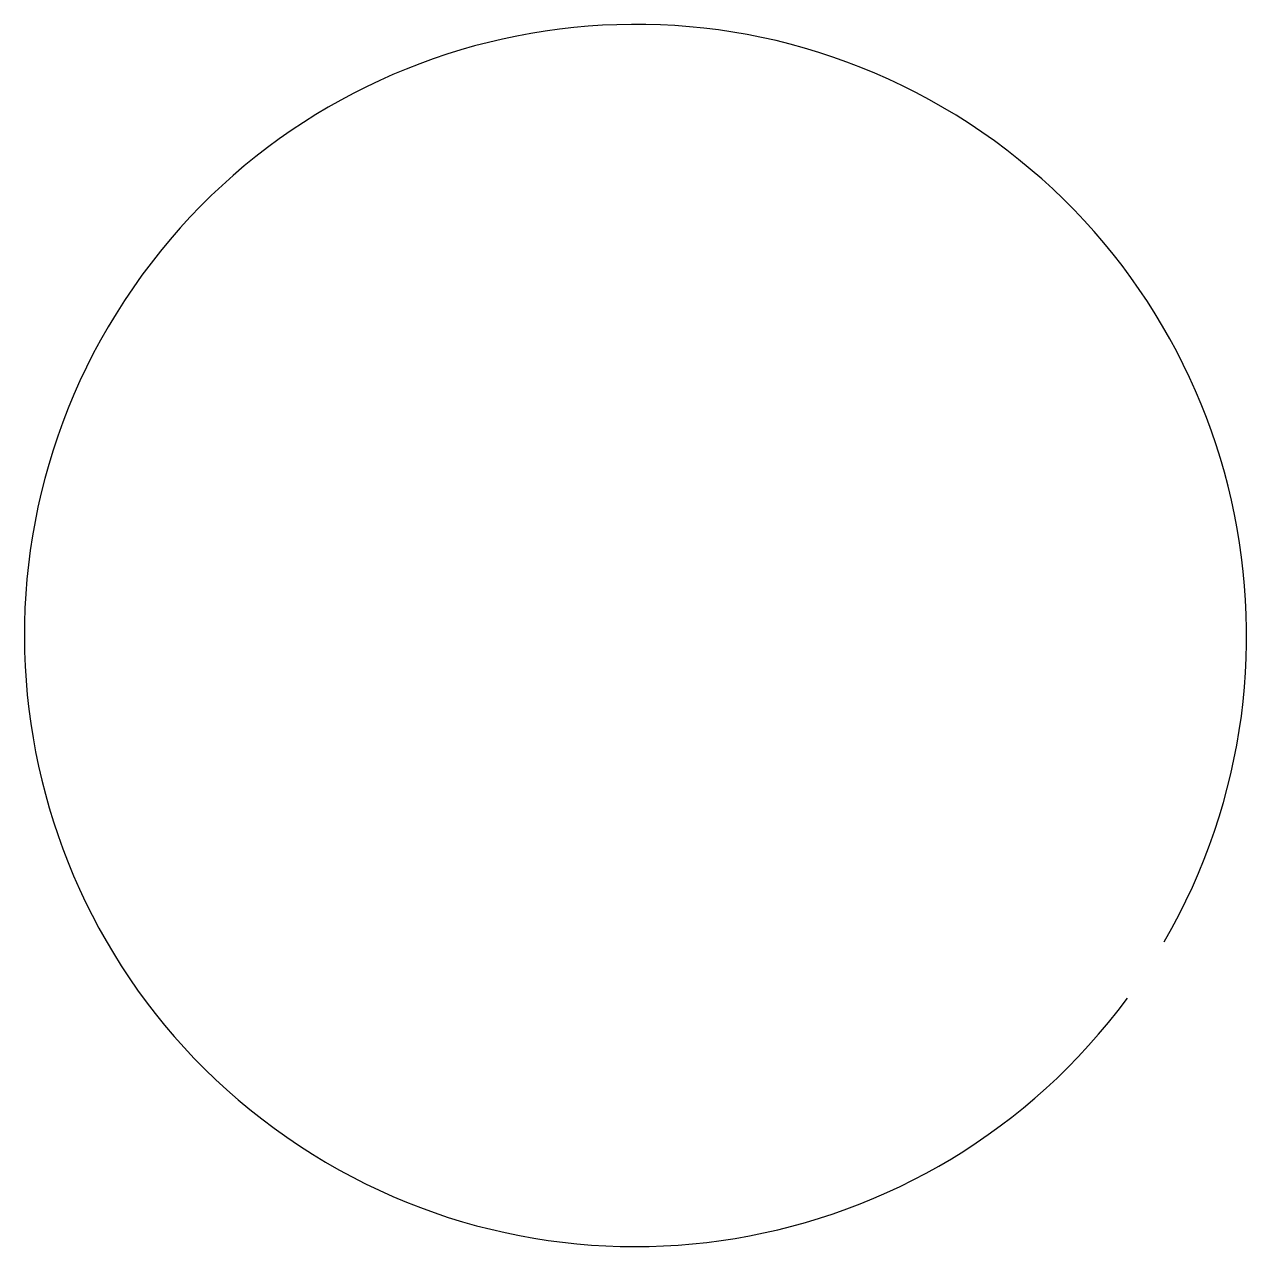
# Model space of a CAD drawing. Header units: metres. Extents: x -19707.9 to -19695, y -11733.7 to -11720.8.
import ezdxf

# ---------------------------------------------------------------- set-up
doc = ezdxf.new("R2010")
doc.units = ezdxf.units.M
doc.layers.add('1', color=7, linetype='Continuous')

msp = doc.modelspace()

# ---------------------------------------------------------------- linework, layer by layer
at = {"layer": '1'}
msp.add_arc((-19701.44, -11727.25), 6.44, 329.93, 323.61, dxfattribs=at)

doc.saveas('drawing.dxf')
